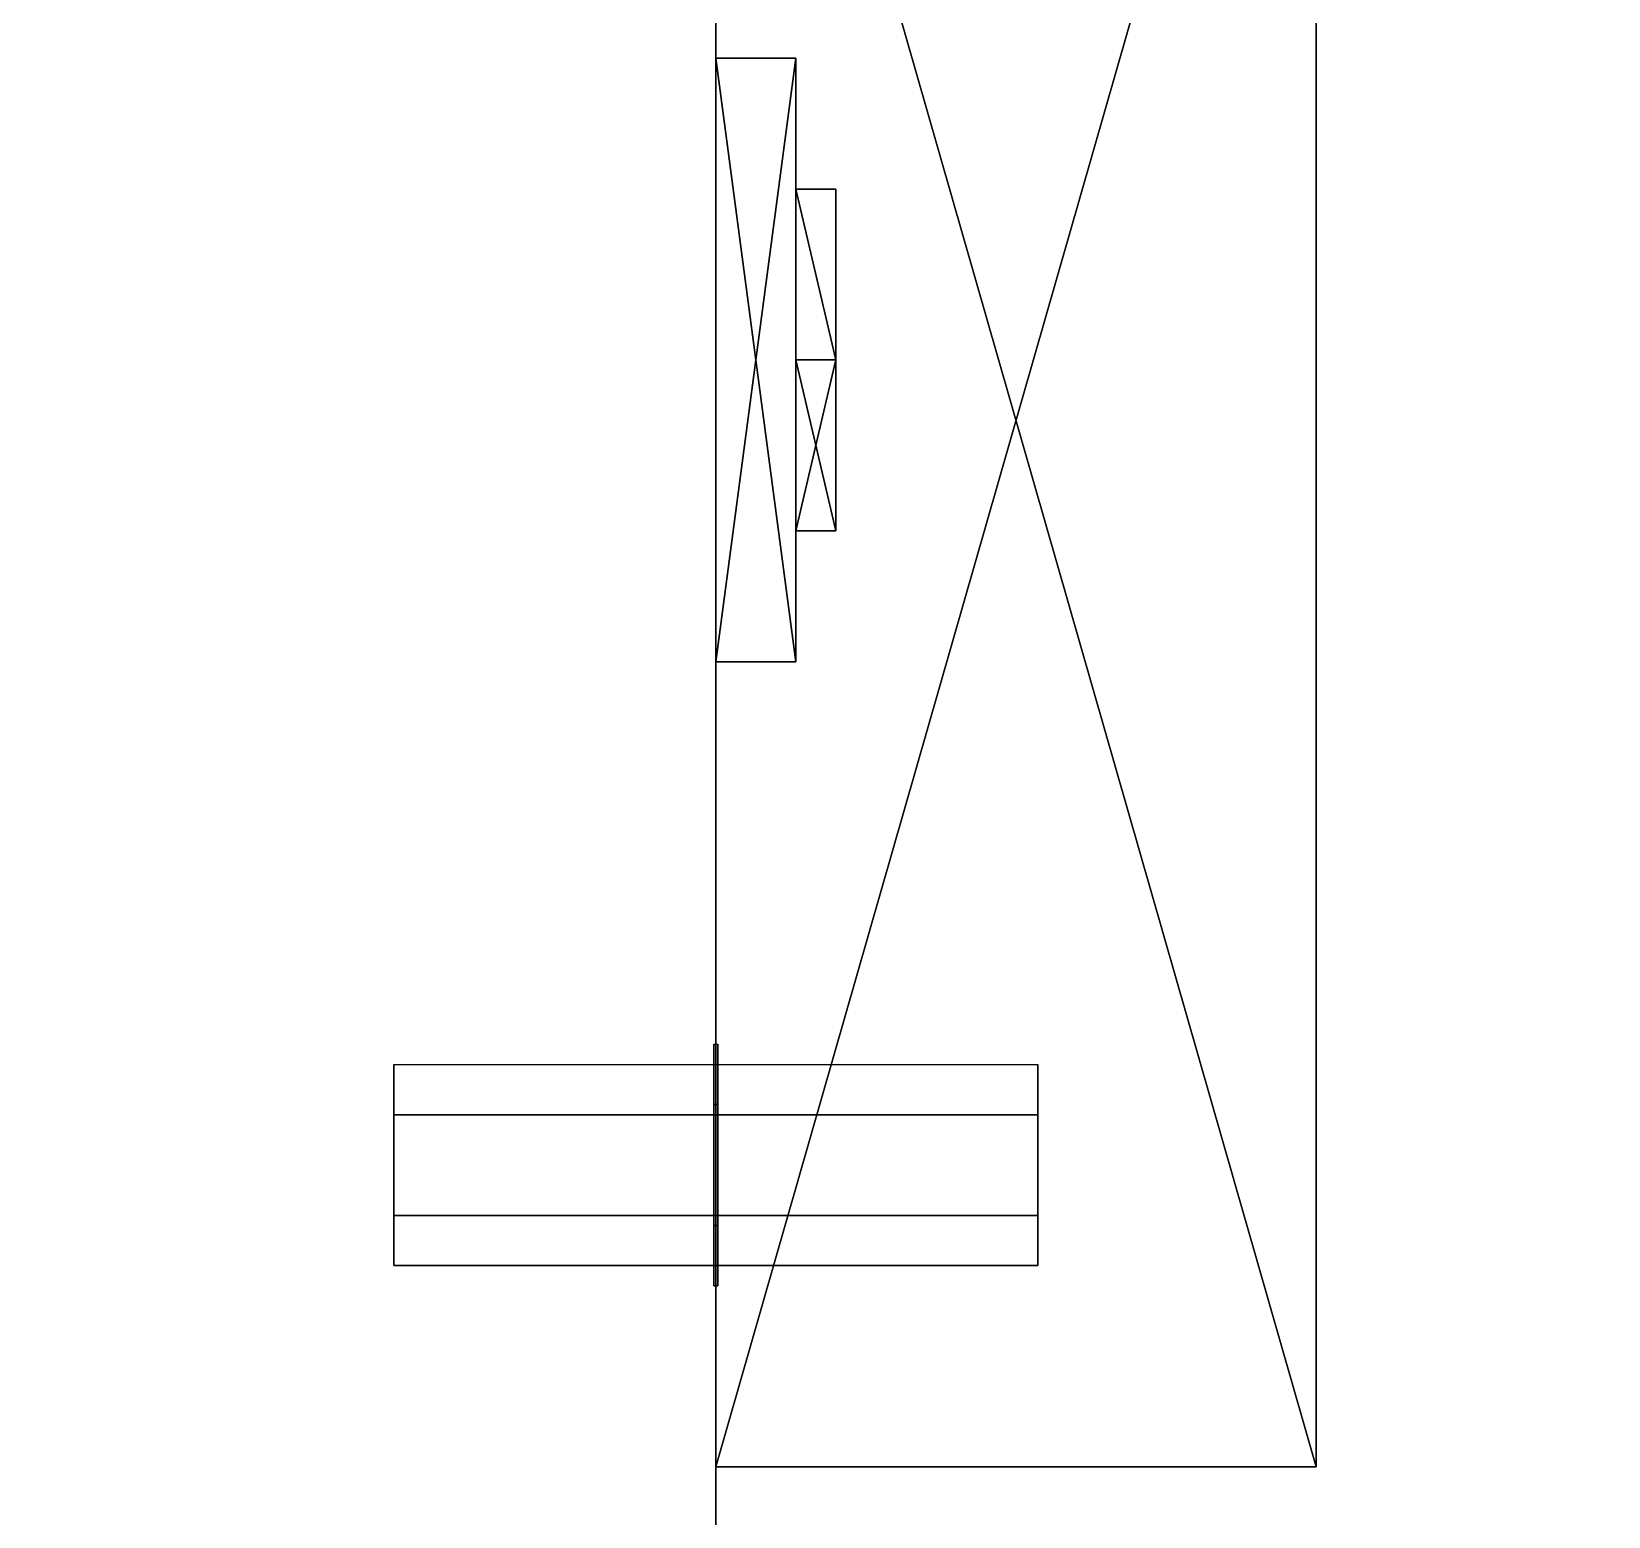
# Model space of a CAD drawing. Extents: x 0 to 4068, y -150 to 4325.
# Drawn here: x 3064 to 3103.18, y 334.27 to 371.16 of the extents above; entities that cross this region are included whole.
import ezdxf

# ---------------------------------------------------------------- set-up
doc = ezdxf.new("R2010")
doc.units = 0
for name, color, linetype in [('LAYER0', 7, 'CONTINUOUS'), ('LAYER198', 7, 'CONTINUOUS'), ('LAYER200', 7, 'CONTINUOUS'), ('LAYER240', 7, 'CONTINUOUS'), ('LAYER241', 7, 'CONTINUOUS'), ('LAYER242', 254, 'CONTINUOUS'), ('LAYER252', 253, 'CONTINUOUS'), ('LAYER255', 253, 'CONTINUOUS'), ('LAYER354', 45, 'CONTINUOUS'), ('LAYER360', 45, 'CONTINUOUS'), ('LAYER43', 7, 'CONTINUOUS'), ('LAYER45', 7, 'CONTINUOUS'), ('LAYER47', 7, 'CONTINUOUS'), ('LAYER84', 7, 'CONTINUOUS'), ('LAYER85', 254, 'CONTINUOUS'), ('LAYER95', 253, 'CONTINUOUS'), ('LAYER98', 253, 'CONTINUOUS')]:
    doc.layers.add(name, color=color, linetype=linetype)

msp = doc.modelspace()

# ---------------------------------------------------------------- linework, layer by layer
at = {"layer": 'LAYER0', "invisible_edges": 1}
for points in [[(4068, 4325, -5), (0, -150, -5), (0, 4325, -5), (4068, 4325, -5)], [(0, -150, -5), (4068, 4325, -5), (4068, -150, -5), (0, -150, -5)], [(4068, -150), (0, 4325), (0, -150), (4068, -150)], [(0, 4325), (4068, -150), (4068, 4325), (0, 4325)]]:
    msp.add_3dface(points, dxfattribs=at)
at = {"layer": 'LAYER198', "invisible_edges": 1}
for points in [[(3081, 400, 169), (3518, 0, 169), (3518, 400, 169), (3081, 400, 169)], [(3518, 0, 169), (3081, 400, 169), (3081, 0, 169), (3518, 0, 169)], [(3081, 400, 169), (3081, 0, 151), (3081, 0, 169), (3081, 400, 169)], [(3081, 0, 151), (3081, 400, 169), (3081, 400, 151), (3081, 0, 151)], [(3081, 0, 151), (3518, 400, 151), (3518, 0, 151), (3081, 0, 151)], [(3518, 400, 151), (3081, 0, 151), (3081, 400, 151), (3518, 400, 151)]]:
    msp.add_3dface(points, dxfattribs=at)
at = {"layer": 'LAYER200', "invisible_edges": 1}
for points in [[(3081, 0, 150), (3063, 400, 150), (3081, 400, 150), (3081, 0, 150)], [(3063, 400, 150), (3081, 0, 150), (3063, 0, 150), (3063, 400, 150)], [(3063, 0, 875), (3081, 400, 875), (3063, 400, 875), (3063, 0, 875)], [(3081, 400, 875), (3063, 0, 875), (3081, 0, 875), (3081, 400, 875)], [(3081, 0, 150), (3081, 400, 875), (3081, 0, 875), (3081, 0, 150)], [(3081, 400, 875), (3081, 0, 150), (3081, 400, 150), (3081, 400, 875)]]:
    msp.add_3dface(points, dxfattribs=at)
at = {"layer": 'LAYER240', "invisible_edges": 1}
for points in [[(3081, 319, 856.5), (3519, 399, 856.5), (3519, 319, 856.5), (3081, 319, 856.5)], [(3519, 399, 856.5), (3081, 319, 856.5), (3081, 399, 856.5), (3519, 399, 856.5)], [(3081, 319, 856.5), (3081, 399, 874.5), (3081, 399, 856.5), (3081, 319, 856.5)], [(3081, 399, 874.5), (3081, 319, 856.5), (3081, 319, 874.5), (3081, 399, 874.5)], [(3081, 399, 874.5), (3519, 319, 874.5), (3519, 399, 874.5), (3081, 399, 874.5)], [(3519, 319, 874.5), (3081, 399, 874.5), (3081, 319, 874.5), (3519, 319, 874.5)]]:
    msp.add_3dface(points, dxfattribs=at)
at = {"layer": 'LAYER241'}
for points, invisible_edges in [([(3798, 138, 503.5), (3081, 24.6, 503.5), (3538, 380, 503.5), (3798, 138, 503.5)], 7), ([(3538, 380, 503.5), (3081, 24.6, 503.5), (3081, 380, 503.5), (3538, 380, 503.5)], 1), ([(3081, 24.6, 503.5), (3081, 380, 521.5), (3081, 380, 503.5), (3081, 24.6, 503.5)], 1), ([(3081, 380, 521.5), (3081, 24.6, 503.5), (3081, 24.6, 521.5), (3081, 380, 521.5)], 1), ([(3798, 24.6, 521.5), (3538, 380, 521.5), (3081, 24.6, 521.5), (3798, 24.6, 521.5)], 3), ([(3081, 24.6, 521.5), (3538, 380, 521.5), (3081, 380, 521.5), (3081, 24.6, 521.5)], 1)]:
    msp.add_3dface(points, dxfattribs=dict(at, invisible_edges=invisible_edges))
at = {"layer": 'LAYER242'}
for points in [[(3080.95, 340, 501), (3080.95, 346, 501), (3080.95, 344.5, 503.5981), (3080.95, 341.5, 503.5981)], [(3080.95, 340, 501), (3080.95, 346, 501), (3080.95, 344.5, 498.4019), (3080.95, 341.5, 498.4019)], [(3081.05, 340, 501), (3081.05, 346, 501), (3081.05, 344.5, 503.5981), (3081.05, 341.5, 503.5981)], [(3081.05, 340, 501), (3081.05, 346, 501), (3081.05, 344.5, 498.4019), (3081.05, 341.5, 498.4019)], [(3073, 345.5, 501), (3073, 340.5, 501), (3073, 341.75, 503.165), (3073, 344.25, 503.165)], [(3073, 345.5, 501), (3073, 344.25, 498.8349), (3073, 341.75, 498.8349), (3073, 340.5, 501)], [(3089, 345.5, 501), (3089, 340.5, 501), (3089, 341.75, 503.165), (3089, 344.25, 503.165)], [(3089, 345.5, 501), (3089, 344.25, 498.8349), (3089, 341.75, 498.8349), (3089, 340.5, 501)]]:
    msp.add_3dface(points, dxfattribs=at)
at = {"layer": 'LAYER252'}
for points in [[(3081, 387.5, 246.2174), (3095.921, 387.5, 246.2174), (3081, 335.5, 246.2174), (3081, 387.5, 246.2174)], [(3081, 335.5, 246.2174), (3095.921, 387.5, 246.2174), (3095.921, 335.5, 246.2174), (3081, 335.5, 246.2174)], [(3081, 335.5, 259.7826), (3095.921, 335.5, 259.7826), (3081, 387.5, 259.7826), (3081, 335.5, 259.7826)], [(3081, 387.5, 259.7826), (3095.921, 335.5, 259.7826), (3095.921, 387.5, 259.7826), (3081, 387.5, 259.7826)], [(3095.921, 387.5, 246.2174), (3095.921, 387.5, 259.7826), (3095.921, 335.5, 246.2174), (3095.921, 387.5, 246.2174)], [(3095.921, 335.5, 246.2174), (3095.921, 387.5, 259.7826), (3095.921, 335.5, 259.7826), (3095.921, 335.5, 246.2174)], [(3082.99, 370.5, 279), (3081, 370.5, 279), (3081, 355.5, 279), (3082.99, 370.5, 279)], [(3082.99, 370.5, 279), (3081, 355.5, 279), (3082.99, 355.5, 279), (3082.99, 370.5, 279)], [(3082.99, 355.5, 227), (3081, 355.5, 227), (3081, 370.5, 227), (3082.99, 355.5, 227)], [(3082.99, 355.5, 227), (3081, 370.5, 227), (3082.99, 370.5, 227), (3082.99, 355.5, 227)], [(3081, 370.5, 227), (3081, 370.5, 279), (3082.99, 370.5, 279), (3081, 370.5, 227)], [(3081, 370.5, 227), (3082.99, 370.5, 279), (3082.99, 370.5, 227), (3081, 370.5, 227)], [(3082.99, 370.5, 227), (3082.99, 370.5, 279), (3082.99, 355.5, 279), (3082.99, 370.5, 227)], [(3082.99, 370.5, 227), (3082.99, 355.5, 279), (3082.99, 355.5, 227), (3082.99, 370.5, 227)], [(3083.984, 367.2426, 271.0869), (3083.984, 363, 266.2909), (3082.99, 367.2426, 271.0869), (3083.984, 367.2426, 271.0869)], [(3082.99, 367.2426, 271.0869), (3083.984, 363, 266.2909), (3082.99, 363, 266.2909), (3082.99, 367.2426, 271.0869)], [(3082.99, 363, 275.883), (3082.99, 363, 266.2909), (3082.99, 367.2426, 271.0869), (3082.99, 363, 275.883)], [(3082.99, 363, 275.883), (3083.984, 363, 275.883), (3082.99, 367.2426, 271.0869), (3082.99, 363, 275.883)], [(3082.99, 367.2426, 271.0869), (3083.984, 363, 275.883), (3083.984, 367.2426, 271.0869), (3082.99, 367.2426, 271.0869)], [(3083.984, 367.2426, 234.913), (3083.984, 363, 230.117), (3082.99, 367.2426, 234.913), (3083.984, 367.2426, 234.913)], [(3082.99, 367.2426, 234.913), (3083.984, 363, 230.117), (3082.99, 363, 230.117), (3082.99, 367.2426, 234.913)], [(3082.99, 363, 239.7091), (3082.99, 363, 230.117), (3082.99, 367.2426, 234.913), (3082.99, 363, 239.7091)], [(3082.99, 363, 239.7091), (3083.984, 363, 239.7091), (3082.99, 367.2426, 234.913), (3082.99, 363, 239.7091)], [(3082.99, 367.2426, 234.913), (3083.984, 363, 239.7091), (3083.984, 367.2426, 234.913), (3082.99, 367.2426, 234.913)], [(3083.984, 363, 275.883), (3083.984, 358.7574, 271.0869), (3083.984, 367.2426, 271.0869), (3083.984, 363, 275.883)], [(3083.984, 367.2426, 271.0869), (3083.984, 358.7574, 271.0869), (3083.984, 363, 266.2909), (3083.984, 367.2426, 271.0869)], [(3083.984, 363, 239.7091), (3083.984, 358.7574, 234.913), (3083.984, 367.2426, 234.913), (3083.984, 363, 239.7091)], [(3083.984, 367.2426, 234.913), (3083.984, 358.7574, 234.913), (3083.984, 363, 230.117), (3083.984, 367.2426, 234.913)], [(3083.984, 363, 266.2909), (3083.984, 358.7574, 271.0869), (3082.99, 363, 266.2909), (3083.984, 363, 266.2909)], [(3082.99, 363, 266.2909), (3083.984, 358.7574, 271.0869), (3082.99, 358.7574, 271.0869), (3082.99, 363, 266.2909)], [(3083.984, 358.7574, 271.0869), (3083.984, 363, 275.883), (3082.99, 358.7574, 271.0869), (3083.984, 358.7574, 271.0869)], [(3082.99, 358.7574, 271.0869), (3083.984, 363, 275.883), (3082.99, 363, 275.883), (3082.99, 358.7574, 271.0869)], [(3082.99, 363, 275.883), (3082.99, 358.7574, 271.0869), (3082.99, 363, 266.2909), (3082.99, 363, 275.883)], [(3083.984, 363, 230.117), (3083.984, 358.7574, 234.913), (3082.99, 363, 230.117), (3083.984, 363, 230.117)], [(3082.99, 363, 230.117), (3083.984, 358.7574, 234.913), (3082.99, 358.7574, 234.913), (3082.99, 363, 230.117)], [(3083.984, 358.7574, 234.913), (3083.984, 363, 239.7091), (3082.99, 358.7574, 234.913), (3083.984, 358.7574, 234.913)], [(3082.99, 358.7574, 234.913), (3083.984, 363, 239.7091), (3082.99, 363, 239.7091), (3082.99, 358.7574, 234.913)], [(3082.99, 363, 239.7091), (3082.99, 358.7574, 234.913), (3082.99, 363, 230.117), (3082.99, 363, 239.7091)], [(3082.99, 355.5, 279), (3081, 355.5, 279), (3081, 355.5, 227), (3082.99, 355.5, 279)], [(3082.99, 355.5, 279), (3081, 355.5, 227), (3082.99, 355.5, 227), (3082.99, 355.5, 279)], [(3081, 335.5, 246.2174), (3095.921, 335.5, 246.2174), (3081, 335.5, 259.7826), (3081, 335.5, 246.2174)], [(3081, 335.5, 259.7826), (3095.921, 335.5, 246.2174), (3095.921, 335.5, 259.7826), (3081, 335.5, 259.7826)]]:
    msp.add_3dface(points, dxfattribs=at)
at = {"layer": 'LAYER255'}
for points in [[(3081, 387.5, 765.2174), (3095.921, 387.5, 765.2174), (3081, 335.5, 765.2174), (3081, 387.5, 765.2174)], [(3081, 335.5, 765.2174), (3095.921, 387.5, 765.2174), (3095.921, 335.5, 765.2174), (3081, 335.5, 765.2174)], [(3081, 335.5, 778.7826), (3095.921, 335.5, 778.7826), (3081, 387.5, 778.7826), (3081, 335.5, 778.7826)], [(3081, 387.5, 778.7826), (3095.921, 335.5, 778.7826), (3095.921, 387.5, 778.7826), (3081, 387.5, 778.7826)], [(3095.921, 387.5, 765.2174), (3095.921, 387.5, 778.7826), (3095.921, 335.5, 765.2174), (3095.921, 387.5, 765.2174)], [(3095.921, 335.5, 765.2174), (3095.921, 387.5, 778.7826), (3095.921, 335.5, 778.7826), (3095.921, 335.5, 765.2174)], [(3082.99, 370.5, 798), (3081, 370.5, 798), (3081, 355.5, 798), (3082.99, 370.5, 798)], [(3082.99, 370.5, 798), (3081, 355.5, 798), (3082.99, 355.5, 798), (3082.99, 370.5, 798)], [(3082.99, 355.5, 746), (3081, 355.5, 746), (3081, 370.5, 746), (3082.99, 355.5, 746)], [(3082.99, 355.5, 746), (3081, 370.5, 746), (3082.99, 370.5, 746), (3082.99, 355.5, 746)], [(3081, 370.5, 746), (3081, 370.5, 798), (3082.99, 370.5, 798), (3081, 370.5, 746)], [(3081, 370.5, 746), (3082.99, 370.5, 798), (3082.99, 370.5, 746), (3081, 370.5, 746)], [(3082.99, 370.5, 746), (3082.99, 370.5, 798), (3082.99, 355.5, 798), (3082.99, 370.5, 746)], [(3082.99, 370.5, 746), (3082.99, 355.5, 798), (3082.99, 355.5, 746), (3082.99, 370.5, 746)], [(3083.984, 367.2426, 790.087), (3083.984, 363, 785.291), (3082.99, 367.2426, 790.087), (3083.984, 367.2426, 790.087)], [(3082.99, 367.2426, 790.087), (3083.984, 363, 785.291), (3082.99, 363, 785.291), (3082.99, 367.2426, 790.087)], [(3082.99, 363, 794.883), (3082.99, 363, 785.291), (3082.99, 367.2426, 790.087), (3082.99, 363, 794.883)], [(3082.99, 363, 794.883), (3083.984, 363, 794.883), (3082.99, 367.2426, 790.087), (3082.99, 363, 794.883)], [(3082.99, 367.2426, 790.087), (3083.984, 363, 794.883), (3083.984, 367.2426, 790.087), (3082.99, 367.2426, 790.087)], [(3083.984, 367.2426, 753.913), (3083.984, 363, 749.117), (3082.99, 367.2426, 753.913), (3083.984, 367.2426, 753.913)], [(3082.99, 367.2426, 753.913), (3083.984, 363, 749.117), (3082.99, 363, 749.117), (3082.99, 367.2426, 753.913)], [(3082.99, 363, 758.709), (3082.99, 363, 749.117), (3082.99, 367.2426, 753.913), (3082.99, 363, 758.709)], [(3082.99, 363, 758.709), (3083.984, 363, 758.709), (3082.99, 367.2426, 753.913), (3082.99, 363, 758.709)], [(3082.99, 367.2426, 753.913), (3083.984, 363, 758.709), (3083.984, 367.2426, 753.913), (3082.99, 367.2426, 753.913)], [(3083.984, 363, 794.883), (3083.984, 358.7574, 790.087), (3083.984, 367.2426, 790.087), (3083.984, 363, 794.883)], [(3083.984, 367.2426, 790.087), (3083.984, 358.7574, 790.087), (3083.984, 363, 785.291), (3083.984, 367.2426, 790.087)], [(3083.984, 363, 758.709), (3083.984, 358.7574, 753.913), (3083.984, 367.2426, 753.913), (3083.984, 363, 758.709)], [(3083.984, 367.2426, 753.913), (3083.984, 358.7574, 753.913), (3083.984, 363, 749.117), (3083.984, 367.2426, 753.913)], [(3083.984, 363, 785.291), (3083.984, 358.7574, 790.087), (3082.99, 363, 785.291), (3083.984, 363, 785.291)], [(3082.99, 363, 785.291), (3083.984, 358.7574, 790.087), (3082.99, 358.7574, 790.087), (3082.99, 363, 785.291)], [(3083.984, 358.7574, 790.087), (3083.984, 363, 794.883), (3082.99, 358.7574, 790.087), (3083.984, 358.7574, 790.087)], [(3082.99, 358.7574, 790.087), (3083.984, 363, 794.883), (3082.99, 363, 794.883), (3082.99, 358.7574, 790.087)], [(3082.99, 363, 794.883), (3082.99, 358.7574, 790.087), (3082.99, 363, 785.291), (3082.99, 363, 794.883)], [(3083.984, 363, 749.117), (3083.984, 358.7574, 753.913), (3082.99, 363, 749.117), (3083.984, 363, 749.117)], [(3082.99, 363, 749.117), (3083.984, 358.7574, 753.913), (3082.99, 358.7574, 753.913), (3082.99, 363, 749.117)], [(3083.984, 358.7574, 753.913), (3083.984, 363, 758.709), (3082.99, 358.7574, 753.913), (3083.984, 358.7574, 753.913)], [(3082.99, 358.7574, 753.913), (3083.984, 363, 758.709), (3082.99, 363, 758.709), (3082.99, 358.7574, 753.913)], [(3082.99, 363, 758.709), (3082.99, 358.7574, 753.913), (3082.99, 363, 749.117), (3082.99, 363, 758.709)], [(3082.99, 355.5, 798), (3081, 355.5, 798), (3081, 355.5, 746), (3082.99, 355.5, 798)], [(3082.99, 355.5, 798), (3081, 355.5, 746), (3082.99, 355.5, 746), (3082.99, 355.5, 798)], [(3081, 335.5, 765.2174), (3095.921, 335.5, 765.2174), (3081, 335.5, 778.7826), (3081, 335.5, 765.2174)], [(3081, 335.5, 778.7826), (3095.921, 335.5, 765.2174), (3095.921, 335.5, 778.7826), (3081, 335.5, 778.7826)]]:
    msp.add_3dface(points, dxfattribs=at)
at = {"layer": 'LAYER354', "invisible_edges": 1}
for points in [[(1176, 0, 875), (3495, 423, 875), (3495, 0, 875), (1176, 0, 875)], [(3495, 423, 875), (1176, 0, 875), (1176, 423, 875), (3495, 423, 875)], [(1176, 423, 893), (3495, 0, 893), (3495, 423, 893), (1176, 423, 893)], [(3495, 0, 893), (1176, 423, 893), (1176, 0, 893), (3495, 0, 893)]]:
    msp.add_3dface(points, dxfattribs=at)
at = {"layer": 'LAYER360', "invisible_edges": 1}
for points in [[(1176, 423, 1700), (3495, 0, 1700), (3495, 423, 1700), (1176, 423, 1700)], [(3495, 0, 1700), (1176, 423, 1700), (1176, 0, 1700), (3495, 0, 1700)], [(1176, 0, 1682), (3495, 423, 1682), (3495, 0, 1682), (1176, 0, 1682)], [(3495, 423, 1682), (1176, 0, 1682), (1176, 423, 1682), (3495, 423, 1682)]]:
    msp.add_3dface(points, dxfattribs=at)
at = {"layer": 'LAYER43', "invisible_edges": 1}
for points in [[(3081, 400, 2359), (3518, 0, 2359), (3518, 400, 2359), (3081, 400, 2359)], [(3518, 0, 2359), (3081, 400, 2359), (3081, 0, 2359), (3518, 0, 2359)], [(3081, 400, 2359), (3081, 0, 2341), (3081, 0, 2359), (3081, 400, 2359)], [(3081, 0, 2341), (3081, 400, 2359), (3081, 400, 2341), (3081, 0, 2341)], [(3081, 0, 2341), (3518, 400, 2341), (3518, 0, 2341), (3081, 0, 2341)], [(3518, 400, 2341), (3081, 0, 2341), (3081, 400, 2341), (3518, 400, 2341)]]:
    msp.add_3dface(points, dxfattribs=at)
at = {"layer": 'LAYER45', "invisible_edges": 1}
for points in [[(3081, 400, 1719), (3518, 0, 1719), (3518, 400, 1719), (3081, 400, 1719)], [(3518, 0, 1719), (3081, 400, 1719), (3081, 0, 1719), (3518, 0, 1719)], [(3081, 400, 1719), (3081, 0, 1701), (3081, 0, 1719), (3081, 400, 1719)], [(3081, 0, 1701), (3081, 400, 1719), (3081, 400, 1701), (3081, 0, 1701)], [(3081, 0, 1701), (3518, 400, 1701), (3518, 0, 1701), (3081, 0, 1701)], [(3518, 400, 1701), (3081, 0, 1701), (3081, 400, 1701), (3518, 400, 1701)]]:
    msp.add_3dface(points, dxfattribs=at)
at = {"layer": 'LAYER47', "invisible_edges": 1}
for points in [[(3081, 0, 1700), (3063, 400, 1700), (3081, 400, 1700), (3081, 0, 1700)], [(3063, 400, 1700), (3081, 0, 1700), (3063, 0, 1700), (3063, 400, 1700)], [(3063, 0, 2360), (3081, 400, 2360), (3063, 400, 2360), (3063, 0, 2360)], [(3081, 400, 2360), (3063, 0, 2360), (3081, 0, 2360), (3081, 400, 2360)], [(3081, 0, 1700), (3081, 400, 2360), (3081, 0, 2360), (3081, 0, 1700)], [(3081, 400, 2360), (3081, 0, 1700), (3081, 400, 1700), (3081, 400, 2360)]]:
    msp.add_3dface(points, dxfattribs=at)
at = {"layer": 'LAYER84'}
for points, invisible_edges in [([(3798, 138, 2021), (3081, 24.6, 2021), (3538, 380, 2021), (3798, 138, 2021)], 7), ([(3538, 380, 2021), (3081, 24.6, 2021), (3081, 380, 2021), (3538, 380, 2021)], 1), ([(3081, 24.6, 2021), (3081, 380, 2039), (3081, 380, 2021), (3081, 24.6, 2021)], 1), ([(3081, 380, 2039), (3081, 24.6, 2021), (3081, 24.6, 2039), (3081, 380, 2039)], 1), ([(3798, 24.6, 2039), (3538, 380, 2039), (3081, 24.6, 2039), (3798, 24.6, 2039)], 3), ([(3081, 24.6, 2039), (3538, 380, 2039), (3081, 380, 2039), (3081, 24.6, 2039)], 1)]:
    msp.add_3dface(points, dxfattribs=dict(at, invisible_edges=invisible_edges))
at = {"layer": 'LAYER85'}
for points in [[(3080.95, 340, 2018.5), (3080.95, 346, 2018.5), (3080.95, 344.5, 2021.098), (3080.95, 341.5, 2021.098)], [(3080.95, 340, 2018.5), (3080.95, 346, 2018.5), (3080.95, 344.5, 2015.902), (3080.95, 341.5, 2015.902)], [(3081.05, 340, 2018.5), (3081.05, 346, 2018.5), (3081.05, 344.5, 2021.098), (3081.05, 341.5, 2021.098)], [(3081.05, 340, 2018.5), (3081.05, 346, 2018.5), (3081.05, 344.5, 2015.902), (3081.05, 341.5, 2015.902)], [(3073, 345.5, 2018.5), (3073, 340.5, 2018.5), (3073, 341.75, 2020.665), (3073, 344.25, 2020.665)], [(3073, 345.5, 2018.5), (3073, 344.25, 2016.335), (3073, 341.75, 2016.335), (3073, 340.5, 2018.5)], [(3089, 345.5, 2018.5), (3089, 340.5, 2018.5), (3089, 341.75, 2020.665), (3089, 344.25, 2020.665)], [(3089, 345.5, 2018.5), (3089, 344.25, 2016.335), (3089, 341.75, 2016.335), (3089, 340.5, 2018.5)]]:
    msp.add_3dface(points, dxfattribs=at)
at = {"layer": 'LAYER95'}
for points in [[(3081, 387.5, 1796.217), (3095.921, 387.5, 1796.217), (3081, 335.5, 1796.217), (3081, 387.5, 1796.217)], [(3081, 335.5, 1796.217), (3095.921, 387.5, 1796.217), (3095.921, 335.5, 1796.217), (3081, 335.5, 1796.217)], [(3081, 335.5, 1809.783), (3095.921, 335.5, 1809.783), (3081, 387.5, 1809.783), (3081, 335.5, 1809.783)], [(3081, 387.5, 1809.783), (3095.921, 335.5, 1809.783), (3095.921, 387.5, 1809.783), (3081, 387.5, 1809.783)], [(3095.921, 387.5, 1796.217), (3095.921, 387.5, 1809.783), (3095.921, 335.5, 1796.217), (3095.921, 387.5, 1796.217)], [(3095.921, 335.5, 1796.217), (3095.921, 387.5, 1809.783), (3095.921, 335.5, 1809.783), (3095.921, 335.5, 1796.217)], [(3082.99, 370.5, 1829), (3081, 370.5, 1829), (3081, 355.5, 1829), (3082.99, 370.5, 1829)], [(3082.99, 370.5, 1829), (3081, 355.5, 1829), (3082.99, 355.5, 1829), (3082.99, 370.5, 1829)], [(3082.99, 355.5, 1777), (3081, 355.5, 1777), (3081, 370.5, 1777), (3082.99, 355.5, 1777)], [(3082.99, 355.5, 1777), (3081, 370.5, 1777), (3082.99, 370.5, 1777), (3082.99, 355.5, 1777)], [(3081, 370.5, 1777), (3081, 370.5, 1829), (3082.99, 370.5, 1829), (3081, 370.5, 1777)], [(3081, 370.5, 1777), (3082.99, 370.5, 1829), (3082.99, 370.5, 1777), (3081, 370.5, 1777)], [(3082.99, 370.5, 1777), (3082.99, 370.5, 1829), (3082.99, 355.5, 1829), (3082.99, 370.5, 1777)], [(3082.99, 370.5, 1777), (3082.99, 355.5, 1829), (3082.99, 355.5, 1777), (3082.99, 370.5, 1777)], [(3083.984, 367.2426, 1821.087), (3083.984, 363, 1816.291), (3082.99, 367.2426, 1821.087), (3083.984, 367.2426, 1821.087)], [(3082.99, 367.2426, 1821.087), (3083.984, 363, 1816.291), (3082.99, 363, 1816.291), (3082.99, 367.2426, 1821.087)], [(3082.99, 363, 1825.883), (3082.99, 363, 1816.291), (3082.99, 367.2426, 1821.087), (3082.99, 363, 1825.883)], [(3082.99, 363, 1825.883), (3083.984, 363, 1825.883), (3082.99, 367.2426, 1821.087), (3082.99, 363, 1825.883)], [(3082.99, 367.2426, 1821.087), (3083.984, 363, 1825.883), (3083.984, 367.2426, 1821.087), (3082.99, 367.2426, 1821.087)], [(3083.984, 367.2426, 1784.913), (3083.984, 363, 1780.117), (3082.99, 367.2426, 1784.913), (3083.984, 367.2426, 1784.913)], [(3082.99, 367.2426, 1784.913), (3083.984, 363, 1780.117), (3082.99, 363, 1780.117), (3082.99, 367.2426, 1784.913)], [(3082.99, 363, 1789.709), (3082.99, 363, 1780.117), (3082.99, 367.2426, 1784.913), (3082.99, 363, 1789.709)], [(3082.99, 363, 1789.709), (3083.984, 363, 1789.709), (3082.99, 367.2426, 1784.913), (3082.99, 363, 1789.709)], [(3082.99, 367.2426, 1784.913), (3083.984, 363, 1789.709), (3083.984, 367.2426, 1784.913), (3082.99, 367.2426, 1784.913)], [(3083.984, 363, 1825.883), (3083.984, 358.7574, 1821.087), (3083.984, 367.2426, 1821.087), (3083.984, 363, 1825.883)], [(3083.984, 367.2426, 1821.087), (3083.984, 358.7574, 1821.087), (3083.984, 363, 1816.291), (3083.984, 367.2426, 1821.087)], [(3083.984, 363, 1789.709), (3083.984, 358.7574, 1784.913), (3083.984, 367.2426, 1784.913), (3083.984, 363, 1789.709)], [(3083.984, 367.2426, 1784.913), (3083.984, 358.7574, 1784.913), (3083.984, 363, 1780.117), (3083.984, 367.2426, 1784.913)], [(3083.984, 363, 1816.291), (3083.984, 358.7574, 1821.087), (3082.99, 363, 1816.291), (3083.984, 363, 1816.291)], [(3082.99, 363, 1816.291), (3083.984, 358.7574, 1821.087), (3082.99, 358.7574, 1821.087), (3082.99, 363, 1816.291)], [(3083.984, 358.7574, 1821.087), (3083.984, 363, 1825.883), (3082.99, 358.7574, 1821.087), (3083.984, 358.7574, 1821.087)], [(3082.99, 358.7574, 1821.087), (3083.984, 363, 1825.883), (3082.99, 363, 1825.883), (3082.99, 358.7574, 1821.087)], [(3082.99, 363, 1825.883), (3082.99, 358.7574, 1821.087), (3082.99, 363, 1816.291), (3082.99, 363, 1825.883)], [(3083.984, 363, 1780.117), (3083.984, 358.7574, 1784.913), (3082.99, 363, 1780.117), (3083.984, 363, 1780.117)], [(3082.99, 363, 1780.117), (3083.984, 358.7574, 1784.913), (3082.99, 358.7574, 1784.913), (3082.99, 363, 1780.117)], [(3083.984, 358.7574, 1784.913), (3083.984, 363, 1789.709), (3082.99, 358.7574, 1784.913), (3083.984, 358.7574, 1784.913)], [(3082.99, 358.7574, 1784.913), (3083.984, 363, 1789.709), (3082.99, 363, 1789.709), (3082.99, 358.7574, 1784.913)], [(3082.99, 363, 1789.709), (3082.99, 358.7574, 1784.913), (3082.99, 363, 1780.117), (3082.99, 363, 1789.709)], [(3082.99, 355.5, 1829), (3081, 355.5, 1829), (3081, 355.5, 1777), (3082.99, 355.5, 1829)], [(3082.99, 355.5, 1829), (3081, 355.5, 1777), (3082.99, 355.5, 1777), (3082.99, 355.5, 1829)], [(3081, 335.5, 1796.217), (3095.921, 335.5, 1796.217), (3081, 335.5, 1809.783), (3081, 335.5, 1796.217)], [(3081, 335.5, 1809.783), (3095.921, 335.5, 1796.217), (3095.921, 335.5, 1809.783), (3081, 335.5, 1809.783)]]:
    msp.add_3dface(points, dxfattribs=at)
at = {"layer": 'LAYER98'}
for points in [[(3081, 387.5, 2250.217), (3095.921, 387.5, 2250.217), (3081, 335.5, 2250.217), (3081, 387.5, 2250.217)], [(3081, 335.5, 2250.217), (3095.921, 387.5, 2250.217), (3095.921, 335.5, 2250.217), (3081, 335.5, 2250.217)], [(3081, 335.5, 2263.783), (3095.921, 335.5, 2263.783), (3081, 387.5, 2263.783), (3081, 335.5, 2263.783)], [(3081, 387.5, 2263.783), (3095.921, 335.5, 2263.783), (3095.921, 387.5, 2263.783), (3081, 387.5, 2263.783)], [(3095.921, 387.5, 2250.217), (3095.921, 387.5, 2263.783), (3095.921, 335.5, 2250.217), (3095.921, 387.5, 2250.217)], [(3095.921, 335.5, 2250.217), (3095.921, 387.5, 2263.783), (3095.921, 335.5, 2263.783), (3095.921, 335.5, 2250.217)], [(3082.99, 370.5, 2283), (3081, 370.5, 2283), (3081, 355.5, 2283), (3082.99, 370.5, 2283)], [(3082.99, 370.5, 2283), (3081, 355.5, 2283), (3082.99, 355.5, 2283), (3082.99, 370.5, 2283)], [(3082.99, 355.5, 2231), (3081, 355.5, 2231), (3081, 370.5, 2231), (3082.99, 355.5, 2231)], [(3082.99, 355.5, 2231), (3081, 370.5, 2231), (3082.99, 370.5, 2231), (3082.99, 355.5, 2231)], [(3081, 370.5, 2231), (3081, 370.5, 2283), (3082.99, 370.5, 2283), (3081, 370.5, 2231)], [(3081, 370.5, 2231), (3082.99, 370.5, 2283), (3082.99, 370.5, 2231), (3081, 370.5, 2231)], [(3082.99, 370.5, 2231), (3082.99, 370.5, 2283), (3082.99, 355.5, 2283), (3082.99, 370.5, 2231)], [(3082.99, 370.5, 2231), (3082.99, 355.5, 2283), (3082.99, 355.5, 2231), (3082.99, 370.5, 2231)], [(3083.984, 367.2426, 2275.087), (3083.984, 363, 2270.291), (3082.99, 367.2426, 2275.087), (3083.984, 367.2426, 2275.087)], [(3082.99, 367.2426, 2275.087), (3083.984, 363, 2270.291), (3082.99, 363, 2270.291), (3082.99, 367.2426, 2275.087)], [(3082.99, 363, 2279.883), (3082.99, 363, 2270.291), (3082.99, 367.2426, 2275.087), (3082.99, 363, 2279.883)], [(3082.99, 363, 2279.883), (3083.984, 363, 2279.883), (3082.99, 367.2426, 2275.087), (3082.99, 363, 2279.883)], [(3082.99, 367.2426, 2275.087), (3083.984, 363, 2279.883), (3083.984, 367.2426, 2275.087), (3082.99, 367.2426, 2275.087)], [(3083.984, 367.2426, 2238.913), (3083.984, 363, 2234.117), (3082.99, 367.2426, 2238.913), (3083.984, 367.2426, 2238.913)], [(3082.99, 367.2426, 2238.913), (3083.984, 363, 2234.117), (3082.99, 363, 2234.117), (3082.99, 367.2426, 2238.913)], [(3082.99, 363, 2243.709), (3082.99, 363, 2234.117), (3082.99, 367.2426, 2238.913), (3082.99, 363, 2243.709)], [(3082.99, 363, 2243.709), (3083.984, 363, 2243.709), (3082.99, 367.2426, 2238.913), (3082.99, 363, 2243.709)], [(3082.99, 367.2426, 2238.913), (3083.984, 363, 2243.709), (3083.984, 367.2426, 2238.913), (3082.99, 367.2426, 2238.913)], [(3083.984, 363, 2279.883), (3083.984, 358.7574, 2275.087), (3083.984, 367.2426, 2275.087), (3083.984, 363, 2279.883)], [(3083.984, 367.2426, 2275.087), (3083.984, 358.7574, 2275.087), (3083.984, 363, 2270.291), (3083.984, 367.2426, 2275.087)], [(3083.984, 363, 2243.709), (3083.984, 358.7574, 2238.913), (3083.984, 367.2426, 2238.913), (3083.984, 363, 2243.709)], [(3083.984, 367.2426, 2238.913), (3083.984, 358.7574, 2238.913), (3083.984, 363, 2234.117), (3083.984, 367.2426, 2238.913)], [(3083.984, 363, 2270.291), (3083.984, 358.7574, 2275.087), (3082.99, 363, 2270.291), (3083.984, 363, 2270.291)], [(3082.99, 363, 2270.291), (3083.984, 358.7574, 2275.087), (3082.99, 358.7574, 2275.087), (3082.99, 363, 2270.291)], [(3083.984, 358.7574, 2275.087), (3083.984, 363, 2279.883), (3082.99, 358.7574, 2275.087), (3083.984, 358.7574, 2275.087)], [(3082.99, 358.7574, 2275.087), (3083.984, 363, 2279.883), (3082.99, 363, 2279.883), (3082.99, 358.7574, 2275.087)], [(3082.99, 363, 2279.883), (3082.99, 358.7574, 2275.087), (3082.99, 363, 2270.291), (3082.99, 363, 2279.883)], [(3083.984, 363, 2234.117), (3083.984, 358.7574, 2238.913), (3082.99, 363, 2234.117), (3083.984, 363, 2234.117)], [(3082.99, 363, 2234.117), (3083.984, 358.7574, 2238.913), (3082.99, 358.7574, 2238.913), (3082.99, 363, 2234.117)], [(3083.984, 358.7574, 2238.913), (3083.984, 363, 2243.709), (3082.99, 358.7574, 2238.913), (3083.984, 358.7574, 2238.913)], [(3082.99, 358.7574, 2238.913), (3083.984, 363, 2243.709), (3082.99, 363, 2243.709), (3082.99, 358.7574, 2238.913)], [(3082.99, 363, 2243.709), (3082.99, 358.7574, 2238.913), (3082.99, 363, 2234.117), (3082.99, 363, 2243.709)], [(3082.99, 355.5, 2283), (3081, 355.5, 2283), (3081, 355.5, 2231), (3082.99, 355.5, 2283)], [(3082.99, 355.5, 2283), (3081, 355.5, 2231), (3082.99, 355.5, 2231), (3082.99, 355.5, 2283)], [(3081, 335.5, 2250.217), (3095.921, 335.5, 2250.217), (3081, 335.5, 2263.783), (3081, 335.5, 2250.217)], [(3081, 335.5, 2263.783), (3095.921, 335.5, 2250.217), (3095.921, 335.5, 2263.783), (3081, 335.5, 2263.783)]]:
    msp.add_3dface(points, dxfattribs=at)

# ---------------------------------------------------------------- meshes
at = {"layer": 'LAYER242'}
mesh = msp.add_polymesh((2, 6), dxfattribs=dict(at, n_close=True))
for k, corner in enumerate([(3081.05, 346, 501), (3081.05, 344.5, 503.5981), (3081.05, 341.5, 503.5981), (3081.05, 340, 501), (3081.05, 341.5, 498.4019), (3081.05, 344.5, 498.4019), (3080.95, 346, 501), (3080.95, 344.5, 503.5981), (3080.95, 341.5, 503.5981), (3080.95, 340, 501), (3080.95, 341.5, 498.4019), (3080.95, 344.5, 498.4019)]):
    mesh.set_mesh_vertex(divmod(k, 6), corner)
mesh = msp.add_polymesh((2, 6), dxfattribs=dict(at, n_close=True))
for k, corner in enumerate([(3089, 345.5, 501), (3089, 344.25, 503.165), (3089, 341.75, 503.165), (3089, 340.5, 501), (3089, 341.75, 498.8349), (3089, 344.25, 498.8349), (3073, 345.5, 501), (3073, 344.25, 503.165), (3073, 341.75, 503.165), (3073, 340.5, 501), (3073, 341.75, 498.8349), (3073, 344.25, 498.8349)]):
    mesh.set_mesh_vertex(divmod(k, 6), corner)
at = {"layer": 'LAYER85'}
mesh = msp.add_polymesh((2, 6), dxfattribs=dict(at, n_close=True))
for k, corner in enumerate([(3081.05, 346, 2018.5), (3081.05, 344.5, 2021.098), (3081.05, 341.5, 2021.098), (3081.05, 340, 2018.5), (3081.05, 341.5, 2015.902), (3081.05, 344.5, 2015.902), (3080.95, 346, 2018.5), (3080.95, 344.5, 2021.098), (3080.95, 341.5, 2021.098), (3080.95, 340, 2018.5), (3080.95, 341.5, 2015.902), (3080.95, 344.5, 2015.902)]):
    mesh.set_mesh_vertex(divmod(k, 6), corner)
mesh = msp.add_polymesh((2, 6), dxfattribs=dict(at, n_close=True))
for k, corner in enumerate([(3089, 345.5, 2018.5), (3089, 344.25, 2020.665), (3089, 341.75, 2020.665), (3089, 340.5, 2018.5), (3089, 341.75, 2016.335), (3089, 344.25, 2016.335), (3073, 345.5, 2018.5), (3073, 344.25, 2020.665), (3073, 341.75, 2020.665), (3073, 340.5, 2018.5), (3073, 341.75, 2016.335), (3073, 344.25, 2016.335)]):
    mesh.set_mesh_vertex(divmod(k, 6), corner)

doc.saveas('drawing.dxf')
